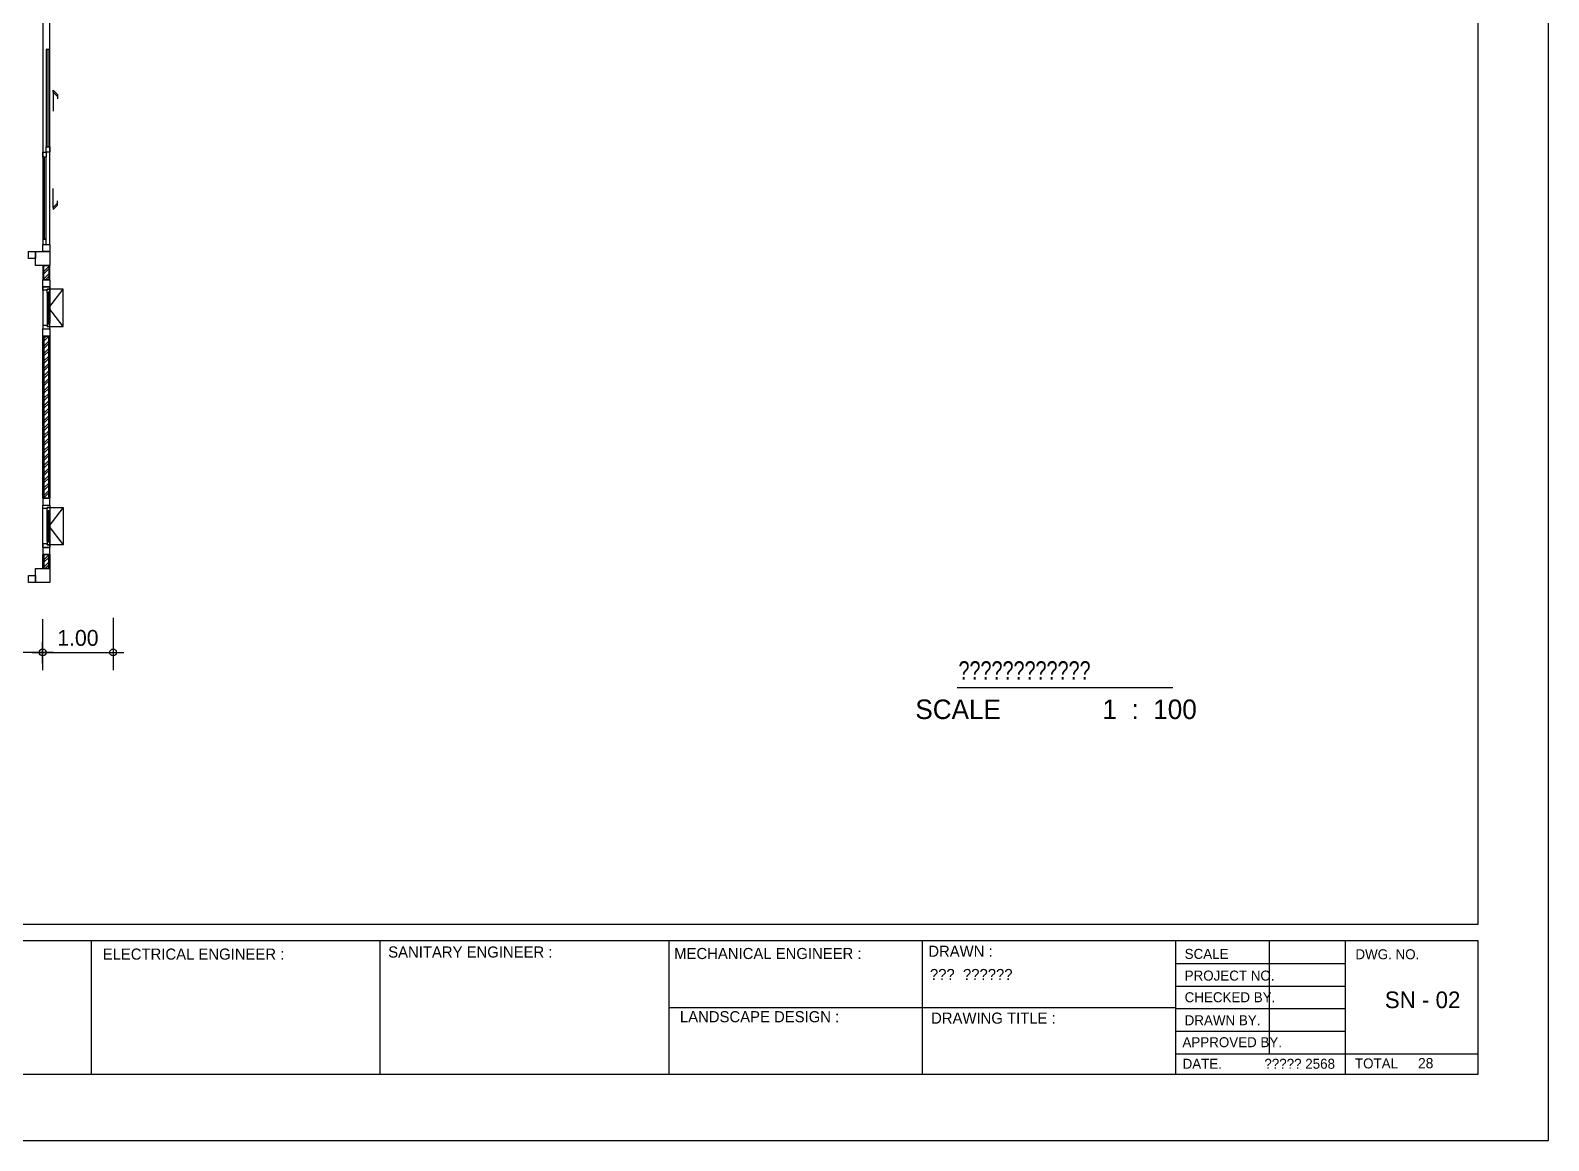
# Model space of a CAD drawing. Header units: inches. Extents: x -1366 to 1207, y -585 to 2554.
# Drawn here: x 733.08 to 754.62, y 2013.61 to 2029.37 of the extents above; entities that cross this region are included whole.
import ezdxf
from ezdxf.enums import TextEntityAlignment as Align

# ---------------------------------------------------------------- set-up
doc = ezdxf.new("R2010")
doc.units = ezdxf.units.IN
doc.header["$MEASUREMENT"] = 0
doc.header["$PDSIZE"] = 0.05
doc.layers.get('0').update_dxf_attribs({"linetype": 'CONTINUOUS'})
doc.layers.get('DEFPOINTS').update_dxf_attribs({"linetype": 'CONTINUOUS'})
doc.layers.add('Bodr A3', color=13, linetype='CONTINUOUS', plot=False)
for name, color, linetype in [('COLM', 3, 'CONTINUOUS'), ('DIM', 7, 'CONTINUOUS'), ('HEAD', 7, 'CONTINUOUS'), ('L', 2, 'CONTINUOUS'), ('TEXT', 4, 'CONTINUOUS'), ('WALL', 7, 'CONTINUOUS'), ('WALL_HATC', 251, 'CONTINUOUS'), ('wind', 7, 'CONTINUOUS')]:
    doc.layers.add(name, color=color, linetype=linetype)
doc.styles.add('ANGS', font='angsana.shx', dxfattribs={"width": 0.8})
doc.styles.add('style1', font='-DB 75 Narai', dxfattribs={"height": 0.125})
doc.styles.add('style10', font='THSarabun.ttf')
doc.styles.add('style2', font='THSarabun.ttf')
doc.dimstyles.new('C-C100', dxfattribs={"dimtxt": 0.225, "dimasz": 0.15, "dimexe": 0.25, "dimexo": 0, "dimgap": 0.09, "dimtad": 1, "dimtih": 1, "dimtoh": 1, "dimzin": 0, "dimdsep": 46, "dimtxsty": 'style10', "dimblk1": 'B-2', "dimblk2": 'B-2', "dimsah": 1, "dimcen": 0.09, "dimdle": 0.18, "dimclrd": 1, "dimclre": 7, "dimclrt": 4, "dimadec": 0, "dimazin": 0, "dimtfac": 1, "dimtix": 1, "dimtmove": 2, "dimatfit": 3, "dimldrblk": 'B-2', "dimfxl": 1, "dimtolj": 1, "dimtzin": 0, "dimarcsym": 0})
doc.dimstyles.new('C-L100', dxfattribs={"dimtxt": 0.225, "dimasz": 0.15, "dimexe": 0.25, "dimexo": 0, "dimgap": 0.09, "dimtad": 1, "dimtih": 1, "dimtoh": 1, "dimzin": 0, "dimdsep": 46, "dimtxsty": 'style10', "dimblk1": 'B-2', "dimblk2": 'B-3', "dimsah": 1, "dimcen": 0.09, "dimdle": 0.18, "dimclrd": 1, "dimclre": 7, "dimclrt": 4, "dimadec": 0, "dimazin": 0, "dimtfac": 1, "dimtix": 1, "dimtmove": 2, "dimatfit": 3, "dimldrblk": 'B-2', "dimfxl": 1, "dimtolj": 1, "dimtzin": 0, "dimarcsym": 0})

# ---------------------------------------------------------------- blocks, each defined once
blk = doc.blocks.new('B-2')
at = {"layer": 'DIM'}
blk.add_line((-1, 0), (1, 0), dxfattribs=at)
at = {"layer": 'DIM', "color": 2}
blk.add_line((0, 1), (0, -1), dxfattribs=at)
blk.add_circle((0, 0), 0.325, dxfattribs=at)
blk = doc.blocks.new('B-3')
at = {"layer": 'DIM'}
blk.add_line((-1, 0), (1, 0), dxfattribs=at)
at = {"layer": 'DIM', "color": 7}
blk.add_line((-0.49, -0.49), (0.49, 0.49), dxfattribs=at)
blk = doc.blocks.new('*D754')
at = {"layer": 'DEFPOINTS', "color": 0, "transparency": 16777216}
for p in [(731.651, 2021.034), (733.251, 2021.013), (731.651, 2020.541)]:
    blk.add_point(p, dxfattribs=at)
at = {"layer": 'DIM', "color": 7, "lineweight": -2, "transparency": 16777216}
for p, q in [((731.651, 2021.034), (731.651, 2020.291)), ((733.251, 2021.013), (733.251, 2020.291))]:
    blk.add_line(p, q, dxfattribs=at)
at = {"layer": 'DIM', "color": 1, "lineweight": -2, "transparency": 16777216}
blk.add_line((733.101, 2020.541), (731.801, 2020.541), dxfattribs=at)
at = {"layer": 'DIM', "color": 1, "lineweight": -2, "transparency": 16777216, "xscale": 0.15, "yscale": 0.15, "zscale": 0.15}
blk.add_blockref('B-2', (733.251, 2020.541), dxfattribs=at)
at = {"layer": 'DIM', "color": 1, "lineweight": -2, "transparency": 16777216, "xscale": 0.15, "yscale": 0.15, "zscale": 0.15, "rotation": 180}
blk.add_blockref('B-3', (731.651, 2020.541), dxfattribs=at)
at = {"layer": 'DIM', "color": 4, "transparency": 16777216, "insert": (732.451, 2020.746), "char_height": 0.225, "attachment_point": 5, "style": 'style10'}
blk.add_mtext('\\A1;1.60', dxfattribs=at)
blk = doc.blocks.new('*D761')
at = {"layer": 'DEFPOINTS', "color": 0, "transparency": 16777216}
for p in [(733.251, 2021.013), (734.251, 2021.034), (734.251, 2020.541)]:
    blk.add_point(p, dxfattribs=at)
at = {"layer": 'DIM', "color": 7, "lineweight": -2, "transparency": 16777216}
for p, q in [((733.251, 2021.013), (733.251, 2020.291)), ((734.251, 2021.034), (734.251, 2020.291))]:
    blk.add_line(p, q, dxfattribs=at)
at = {"layer": 'DIM', "color": 1, "lineweight": -2, "transparency": 16777216}
blk.add_line((733.401, 2020.541), (734.101, 2020.541), dxfattribs=at)
at = {"layer": 'DIM', "color": 1, "lineweight": -2, "transparency": 16777216, "xscale": 0.15, "yscale": 0.15, "zscale": 0.15, "rotation": 180}
blk.add_blockref('B-2', (733.251, 2020.541), dxfattribs=at)
at = {"layer": 'DIM', "color": 1, "lineweight": -2, "transparency": 16777216, "xscale": 0.15, "yscale": 0.15, "zscale": 0.15}
blk.add_blockref('B-2', (734.251, 2020.541), dxfattribs=at)
at = {"layer": 'DIM', "color": 4, "transparency": 16777216, "insert": (733.751, 2020.746), "char_height": 0.225, "attachment_point": 5, "style": 'style10'}
blk.add_mtext('\\A1;1.00', dxfattribs=at)

msp = doc.modelspace()

# ---------------------------------------------------------------- hatches: boundary and pattern name
at = {"layer": 'WALL_HATC'}
h = msp.add_hatch(dxfattribs=at)
h.set_pattern_fill('ANSI32', color=256, scale=0.2, angle=180.00306, style=0)
h.set_pattern_definition([(224.99694, (722.106546, 2046.044274), (0.05303018, -0.05303584), []), (224.99694, (722.07119, 2046.044276), (0.05303018, -0.05303584), [])])
h.paths.add_polyline_path([(733.3365, 2026.0332), (733.3365, 2025.8331), (733.2665, 2025.8332), (733.2665, 2026.0332)])
h = msp.add_hatch(dxfattribs=at)
h.set_pattern_fill('ANSI32', color=256, scale=0.2, angle=179.99694, style=0)
h.set_pattern_definition([(224.99694, (722.10654, 2043.39411), (0.05303018, -0.05303584), []), (224.99694, (722.071184, 2043.39411), (0.05303018, -0.05303584), [])])
h.paths.add_polyline_path([(733.3365, 2022.7332), (733.3365, 2025.0331), (733.2665, 2025.0331), (733.2665, 2022.7332)])
h = msp.add_hatch(dxfattribs=at)
h.set_pattern_fill('ANSI32', color=256, scale=0.2, angle=179.99694, style=0)
h.set_pattern_definition([(224.99694, (722.106546, 2045.34417), (0.05303018, -0.05303584), []), (224.99694, (722.07119, 2045.34417), (0.05303018, -0.05303584), [])])
h.paths.add_polyline_path([(733.3365, 2021.7332), (733.3365, 2021.9332), (733.2665, 2021.9332), (733.2665, 2021.7332)])

# ---------------------------------------------------------------- linework, layer by layer
at = {"layer": 'Bodr A3'}
msp.add_lwpolyline([(712.6165, 2013.6098), (754.6165, 2013.6098), (754.6165, 2043.3098), (712.6165, 2043.3098)], close=True, dxfattribs=at)
at = {"layer": 'COLM'}
for points in [[(733.3515, 2026.2332), (733.3515, 2026.0332), (733.1515, 2026.0332), (733.1515, 2026.2332)], [(733.3515, 2021.7332), (733.3515, 2021.5332), (733.1515, 2021.5332), (733.1515, 2021.7332)]]:
    msp.add_lwpolyline(points, close=True, dxfattribs=at)
at = {"layer": 'HEAD', "color": 150}
for p, q in [((733.9434, 2014.555), (733.9434, 2016.4463)), ((738.0412, 2014.555), (738.0412, 2016.4463)), ((742.139, 2014.555), (742.139, 2016.4463)), ((745.7325, 2014.555), (745.7325, 2016.4463)), ((749.3259, 2014.555), (749.3259, 2016.4463)), ((750.6584, 2014.8421), (750.6584, 2016.4463)), ((751.7334, 2014.555), (751.7334, 2016.4463)), ((742.139, 2015.5007), (749.3259, 2015.5007)), ((749.3259, 2014.8421), (753.6165, 2014.8421))]:
    msp.add_line(p, q, dxfattribs=at)
at = {"layer": 'HEAD', "color": 251}
for p, q in [((749.3259, 2016.1254), (751.7334, 2016.1254)), ((749.3259, 2015.8046), (751.7334, 2015.8046)), ((749.3259, 2015.4838), (751.7334, 2015.4838)), ((749.3259, 2015.1629), (751.7334, 2015.1629))]:
    msp.add_line(p, q, dxfattribs=at)
at = {"layer": 'HEAD', "color": 5}
msp.add_lwpolyline([(713.6165, 2016.6824), (753.6165, 2016.6824), (753.6165, 2042.3098), (713.6165, 2042.3098)], close=True, dxfattribs=at)
at = {"layer": 'HEAD', "color": 150}
msp.add_lwpolyline([(716.6066, 2014.555), (753.6165, 2014.555), (753.6165, 2016.4463), (716.6066, 2016.4463)], close=True, dxfattribs=at)
at = {"layer": 'L', "color": 1, "const_width": 0.0176}
msp.add_lwpolyline([(746.2214, 2020.0413), (749.285, 2020.0413)], dxfattribs=at)
at = {"layer": 'WALL'}
for points in [[(733.3515, 2026.2332), (733.2515, 2026.2332), (733.2515, 2026.3332), (733.3515, 2026.3332)], [(733.1515, 2026.2332), (733.1515, 2026.1332), (733.0515, 2026.1332), (733.0515, 2026.2332)], [(733.3515, 2025.8331), (733.3515, 2026.0332), (733.2515, 2026.0332), (733.2515, 2025.8332)], [(733.3515, 2025.8331), (733.3515, 2025.7331), (733.2515, 2025.7331), (733.2515, 2025.8331)], [(733.3515, 2025.0331), (733.2515, 2025.0331), (733.2515, 2025.1331), (733.3515, 2025.1331)], [(733.3515, 2025.0331), (733.3515, 2022.7332), (733.2515, 2022.7332), (733.2515, 2025.0331)], [(733.3515, 2022.7332), (733.2515, 2022.7332), (733.2515, 2022.6332), (733.3515, 2022.6332)], [(733.3515, 2021.9332), (733.3515, 2022.0332), (733.2515, 2022.0332), (733.2515, 2021.9332)], [(733.3515, 2021.9332), (733.3515, 2021.7332), (733.2515, 2021.7332), (733.2515, 2021.9332)], [(733.1515, 2021.5332), (733.0515, 2021.5332), (733.0515, 2021.6332), (733.1515, 2021.6332)]]:
    msp.add_lwpolyline(points, close=True, dxfattribs=at)
at = {"layer": 'WALL_HATC'}
for points in [[(733.3365, 2026.0332), (733.3365, 2025.8331), (733.2665, 2025.8332), (733.2665, 2026.0332), (733.3365, 2026.0332)], [(733.3365, 2022.7332), (733.3365, 2025.0331), (733.2665, 2025.0331), (733.2665, 2022.7332), (733.3365, 2022.7332)], [(733.3365, 2021.7332), (733.3365, 2021.9332), (733.2665, 2021.9332), (733.2665, 2021.7332), (733.3365, 2021.7332)]]:
    msp.add_lwpolyline(points, dxfattribs=at)
at = {"layer": 'wind'}
for p, q in [((733.3265, 2029.1029), (733.3265, 2027.7207)), ((733.2765, 2026.4082), (733.2765, 2027.5707))]:
    msp.add_line(p, q, dxfattribs=at)
at = {"layer": 'wind', "color": 8}
for p, q in [((733.4015, 2028.4976), (733.4015, 2028.2248)), ((733.4015, 2026.8567), (733.4015, 2027.1295))]:
    msp.add_line(p, q, dxfattribs=at)
at = {"layer": 'wind', "color": 8, "linetype": 'Continuous'}
for p, q in [((733.3165, 2025.6481), (733.3165, 2025.2181)), ((733.3515, 2025.6481), (733.3515, 2025.2181)), ((733.3165, 2022.1182), (733.3165, 2022.5482)), ((733.3165, 2022.1182), (733.3165, 2022.5482)), ((733.3515, 2022.1182), (733.3515, 2022.5482)), ((733.3515, 2022.1182), (733.3515, 2022.5482))]:
    msp.add_line(p, q, dxfattribs=at)
at = {"layer": 'wind', "color": 8}
for points in [[(733.3515, 2026.3332), (733.3515, 2030.4332), (733.2515, 2030.4332), (733.2515, 2026.3332)], [(733.3015, 2029.1029), (733.3015, 2027.7207), (733.3515, 2027.7207), (733.3515, 2029.1029)], [(733.3015, 2026.4082), (733.3015, 2027.5707), (733.2515, 2027.5707), (733.2515, 2026.4082)]]:
    msp.add_lwpolyline(points, close=True, dxfattribs=at)
for points in [[(733.4634, 2028.4357), (733.4015, 2028.4976), (733.4015, 2028.5259), (733.4634, 2028.464), (733.4634, 2028.4357), (733.4634, 2028.4009)], [(733.4634, 2026.9186), (733.4015, 2026.8567), (733.4015, 2026.8284), (733.4634, 2026.8903), (733.4634, 2026.9186), (733.4634, 2026.9534)]]:
    msp.add_lwpolyline(points, dxfattribs=at)
at = {"layer": 'wind'}
for points in [[(733.3015, 2027.6457), (733.3015, 2027.5707), (733.2515, 2027.5707), (733.2515, 2027.6457)], [(733.3015, 2027.6457), (733.3015, 2027.7207), (733.3515, 2027.7207), (733.3515, 2027.6457)], [(733.3015, 2026.3332), (733.3015, 2026.4082), (733.2515, 2026.4082), (733.2515, 2026.3332)], [(733.3515, 2025.7331), (733.3515, 2025.6981), (733.3135, 2025.6981), (733.3135, 2025.6831), (733.2515, 2025.6831), (733.2515, 2025.7331)], [(733.3515, 2025.6981), (733.3515, 2025.6481), (733.3165, 2025.6481), (733.3165, 2025.6981)], [(733.3515, 2025.1681), (733.3515, 2025.2181), (733.3165, 2025.2181), (733.3165, 2025.1681)], [(733.3515, 2025.1331), (733.3515, 2025.1681), (733.3135, 2025.1681), (733.3135, 2025.1831), (733.2515, 2025.1831), (733.2515, 2025.1331)], [(733.3515, 2022.6332), (733.3515, 2022.5982), (733.3135, 2022.5982), (733.3135, 2022.5832), (733.2515, 2022.5832), (733.2515, 2022.6332)], [(733.3515, 2022.6332), (733.3515, 2022.5982), (733.3135, 2022.5982), (733.3135, 2022.5832), (733.2515, 2022.5832), (733.2515, 2022.6332)], [(733.3515, 2022.5982), (733.3515, 2022.5482), (733.3165, 2022.5482), (733.3165, 2022.5982)], [(733.3515, 2022.5982), (733.3515, 2022.5482), (733.3165, 2022.5482), (733.3165, 2022.5982)], [(733.3515, 2022.0332), (733.3515, 2022.0682), (733.3135, 2022.0682), (733.3135, 2022.0832), (733.2515, 2022.0832), (733.2515, 2022.0332)], [(733.3515, 2022.0682), (733.3515, 2022.1182), (733.3165, 2022.1182), (733.3165, 2022.0682)]]:
    msp.add_lwpolyline(points, close=True, dxfattribs=at)
at = {"layer": 'wind', "color": 8, "linetype": 'Continuous'}
for points in [[(733.2515, 2025.7331), (733.2515, 2025.1331), (733.3515, 2025.1331), (733.3515, 2025.7331)], [(733.2515, 2022.0332), (733.2515, 2022.6332), (733.3515, 2022.6332), (733.3515, 2022.0332)], [(733.2515, 2022.0332), (733.2515, 2022.6332), (733.3515, 2022.6332), (733.3515, 2022.0332)]]:
    msp.add_lwpolyline(points, close=True, dxfattribs=at)
at = {"layer": 'wind', "color": 6}
for points in [[(733.331, 2025.2081), (733.337, 2025.2081), (733.337, 2025.6581), (733.331, 2025.6581)], [(733.331, 2022.5582), (733.337, 2022.5582), (733.337, 2022.1082), (733.331, 2022.1082)], [(733.331, 2022.5582), (733.337, 2022.5582), (733.337, 2022.1082), (733.331, 2022.1082)]]:
    msp.add_lwpolyline(points, close=True, dxfattribs=at)
at = {"layer": 'wind', "color": 251, "linetype": 'Continuous'}
for points in [[(733.5416, 2025.1681), (733.337, 2025.4331), (733.5416, 2025.6981)], [(733.5416, 2022.5982), (733.337, 2022.3332), (733.5416, 2022.0682)], [(733.5416, 2022.5982), (733.337, 2022.3332), (733.5416, 2022.0682)]]:
    msp.add_lwpolyline(points, dxfattribs=at)
at = {"layer": 'wind', "color": 8, "linetype": 'Continuous'}
for points in [[(733.3515, 2025.1681), (733.5416, 2025.1681), (733.5416, 2025.6981), (733.3515, 2025.6981)], [(733.3515, 2022.5982), (733.5416, 2022.5982), (733.5416, 2022.0682), (733.3515, 2022.0682)], [(733.3515, 2022.5982), (733.5416, 2022.5982), (733.5416, 2022.0682), (733.3515, 2022.0682)]]:
    msp.add_lwpolyline(points, dxfattribs=at)

# ---------------------------------------------------------------- texts
at = {"color": 253, "linetype": 'Continuous', "style": 'style2'}
msp.add_text('SCALE              1  :  100                          ', height=0.276896, dxfattribs=at).set_placement((745.6321, 2019.5955))
at = {"layer": 'HEAD', "color": 2, "style": 'style1'}
for s, height, p in [('SANITARY ENGINEER :', 0.157607, (738.1532, 2016.2093)), ('DRAWN :', 0.15761, (745.8156, 2016.2205)), ('ELECTRICAL ENGINEER :', 0.157607, (734.1028, 2016.1797)), ('MECHANICAL ENGINEER :', 0.157607, (742.2104, 2016.188)), ('LANDSCAPE DESIGN :', 0.157607, (742.292, 2015.2907)), ('DRAWING TITLE :', 0.157607, (745.8553, 2015.2706))]:
    msp.add_text(s, height=height, dxfattribs=at).set_placement(p)
at = {"layer": 'HEAD', "color": 7}
for s, height, style, p in [('SCALE', 0.14185, 'style1', (749.4528, 2016.1904)), ('DWG. NO.', 0.14185, 'style1', (751.8756, 2016.1852)), ('พิชิต  อินต๊ะขัติ', 0.157607, 'style2', (745.8387, 2015.8896)), ('PROJECT NO.', 0.141847, 'style1', (749.4528, 2015.8823)), ('CHECKED BY.', 0.141847, 'style1', (749.4528, 2015.5748)), ('SN - 02', 0.23641, 'style2', (752.2927, 2015.4911)), ('DRAWN BY.', 0.14185, 'style1', (749.4528, 2015.2481)), ('APPROVED BY.', 0.141847, 'style1', (749.4212, 2014.9369)), ('DATE.', 0.14185, 'style1', (749.4233, 2014.6303)), ('TOTAL', 0.14185, 'style1', (751.8686, 2014.6355))]:
    msp.add_text(s, height=height, dxfattribs=dict(at, style=style)).set_placement(p)
at = {"layer": 'HEAD', "color": 7, "style": 'style2'}
msp.add_text('ตุลาคม 2568', height=0.141847, dxfattribs=at).set_placement((751.0846, 2014.6303), align=Align.CENTER)
at = {"layer": 'HEAD', "style": 'style2'}
msp.add_text('28', height=0.14635, dxfattribs=at).set_placement((752.8725, 2014.7097), align=Align.MIDDLE)
at = {"layer": 'TEXT', "color": 7, "style": 'ANGS', "width": 0.8}
msp.add_text('แบบแปลนท่อน้ำดี', height=0.2625, dxfattribs=at).set_placement((746.2438, 2020.1537))

# ---------------------------------------------------------------- dimensions: what is measured, and where the dimension line sits
at = {"layer": 'DIM'}
dim = msp.add_linear_dim(base=(731.6515, 2020.5411), p1=(733.2515, 2021.0134), p2=(731.6515, 2021.0338), dimstyle='C-L100', override={"dimtxsty": 'style10', "dimldrblk": 'B-2'}, dxfattribs=at)
dim.commit()
dim.dimension.update_dxf_attribs({"geometry": '*D754', "text_midpoint": (732.4515, 2020.7464)})
dim = msp.add_linear_dim(base=(734.2515, 2020.5411), p1=(733.2515, 2021.0134), p2=(734.2515, 2021.0338), angle=180, dimstyle='C-C100', override={"dimtxsty": 'style10', "dimldrblk": 'B-2'}, dxfattribs=at)
dim.commit()
dim.dimension.update_dxf_attribs({"geometry": '*D761', "text_midpoint": (733.7515, 2020.7461)})

doc.saveas('drawing.dxf')
